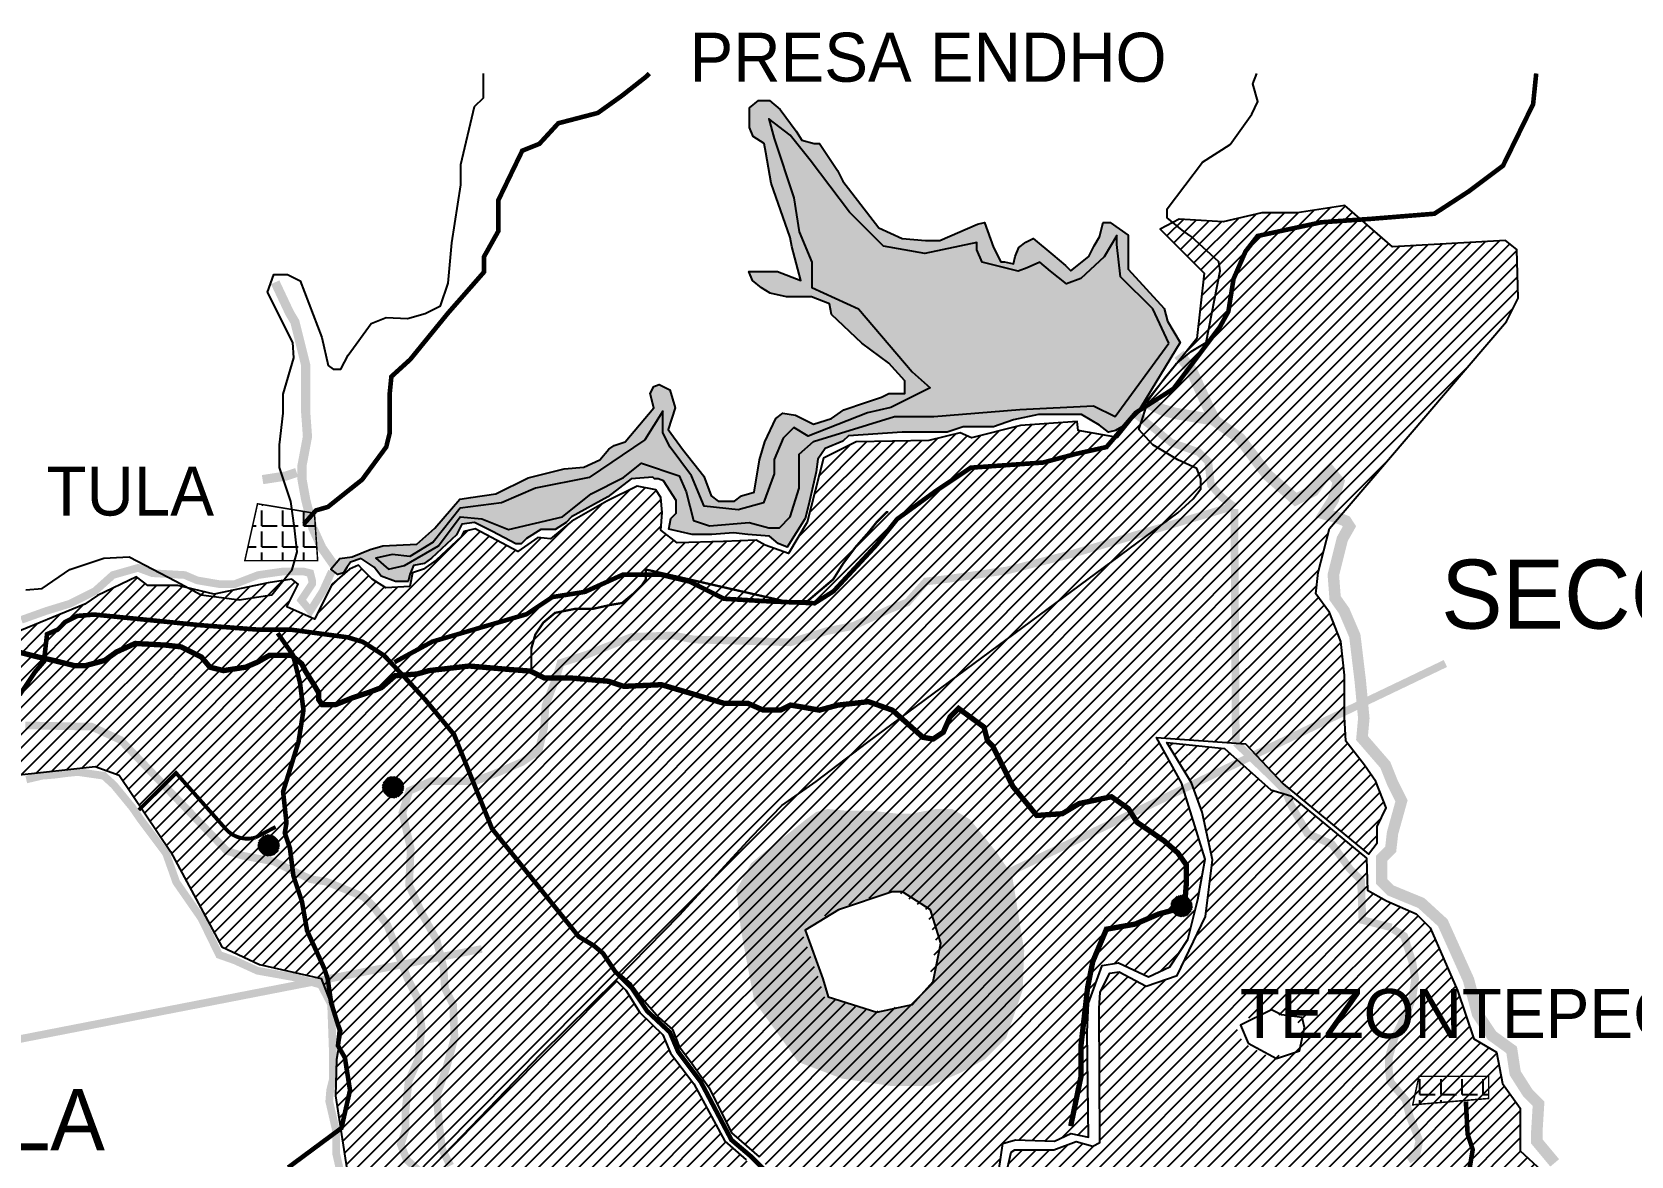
# Model space of a CAD drawing. Header units: millimetres. Extents: x 466933 to 471722, y 2222002 to 2227696.
# Drawn here: x 467105.6 to 467392.8, y 2222618.1 to 2222819.8 of the extents above; entities that cross this region are included whole.
import ezdxf

# ---------------------------------------------------------------- set-up
doc = ezdxf.new("R2010")
doc.units = ezdxf.units.MM
doc.header["$MEASUREMENT"] = 0
doc.linetypes.add('HIDDEN', pattern=[0.375, 0.25, -0.125])
doc.layers.add('CROQUIS', color=7, linetype='Continuous')
doc.linetypes.add('TRACKS', pattern='A,0.15,[130,ltypeshp.shx,S=0.25,R=0,X=0,Y=0],0.15', length=0.3)
pattern_1 = [(45, (467440.5273, 2222504.853), (-1.211453, 1.211453), [])]
pattern_2 = [(0, (467441.8328, 2222504.3395), (0, 3.78125), [2.75, -1.03125]), (90, (467441.8328, 2222504.3395), (-3.78125, 2e-16), [2.75, -1.03125])]

msp = doc.modelspace()

# ---------------------------------------------------------------- hatches: boundary and pattern name
at = {"layer": 'CROQUIS', "linetype": 'Continuous'}
h = msp.add_hatch(color=130, dxfattribs=at)
h.paths.add_polyline_path([(467309.77, 2222764.01), (467306.87, 2222770.13), (467301.08, 2222775.92), (467300.43, 2222781.71), (467300.43, 2222783.32), (467298.18, 2222779.46), (467293.99, 2222775.6), (467291.41, 2222774.63), (467288.51, 2222776.89), (467286.58, 2222778.5), (467284.32, 2222777.53), (467282.71, 2222776.89), (467276.27, 2222778.5), (467275.3, 2222780.75), (467275.3, 2222782.04), (467265.96, 2222780.1), (467258.55, 2222781.39), (467252.43, 2222787.51), (467245.34, 2222796.84), (467241.8, 2222801.35), (467237.93, 2222804.25), (467238.9, 2222800.71), (467242.44, 2222790.08), (467243.41, 2222783.97), (467245.66, 2222778.5), (467245.66, 2222773.99), (467254.04, 2222770.13), (467263.7, 2222758.86), (467266.93, 2222755.96), (467259.84, 2222752.42), (467255.65, 2222751.46), (467245.02, 2222747.27), (467242.44, 2222748.88), (467240.51, 2222746.95), (467238.9, 2222743.09), (467238.9, 2222740.51), (467236.96, 2222735.36), (467232.45, 2222734.08), (467226.33, 2222734.72), (467224.08, 2222740.19), (467220.21, 2222745.34), (467218.92, 2222747.92), (467218.92, 2222751.78), (467215.7, 2222746.63), (467205.71, 2222739.87), (467196.05, 2222737.94), (467189.93, 2222735.36), (467182.52, 2222734.4), (467177.69, 2222728.28), (467173.5, 2222725.71), (467170.28, 2222726.03), (467167.38, 2222725.39), (467169.63, 2222723.45), (467172.53, 2222724.1), (467178.65, 2222727.64), (467182.52, 2222732.79), (467186.39, 2222732.47), (467191.22, 2222730.54), (467200.88, 2222732.79), (467206.04, 2222736.97), (467211.84, 2222739.87), (467215.06, 2222742.44), (467221.82, 2222740.19), (467223.11, 2222737.29), (467224.4, 2222732.14), (467227.3, 2222731.18), (467234.39, 2222731.82), (467237.93, 2222730.86), (467239.86, 2222730.86), (467241.8, 2222732.79), (467243.41, 2222737.94), (467243.41, 2222744.05), (467245.99, 2222746.31), (467260.48, 2222750.81), (467267.57, 2222750.81), (467283.03, 2222752.1), (467296.24, 2222752.74), (467300.11, 2222750.81)], flags=16)
h.paths.add_polyline_path([(467164.76, 2222725.34), (467162.83, 2222724.69), (467162.18, 2222723.73), (467161.54, 2222722.76), (467160.57, 2222722.44), (467159.28, 2222723.4), (467160.9, 2222725.34), (467163.15, 2222725.66), (467166.37, 2222726.94), (467168.63, 2222727.59), (467174.75, 2222727.91), (467177.97, 2222730.81), (467182.48, 2222735.96), (467184.41, 2222736.28), (467188.92, 2222736.92), (467194.72, 2222739.82), (467201.17, 2222741.43), (467204.71, 2222741.75), (467207.61, 2222743.04), (467209.22, 2222744.97), (467210.19, 2222745.61), (467212.12, 2222746.26), (467217.27, 2222752.37), (467216.63, 2222754.95), (467217.27, 2222756.24), (467218.24, 2222756.56), (467220.17, 2222755.59), (467221.14, 2222752.37), (467219.85, 2222748.51), (467222.43, 2222744.97), (467226.29, 2222740.14), (467227.58, 2222736.6), (467228.87, 2222735.64), (467231.77, 2222735.64), (467233.06, 2222736.6), (467235.32, 2222737.24), (467236.28, 2222743.04), (467237.25, 2222746.26), (467239.18, 2222750.44), (467240.47, 2222751.41), (467242.72, 2222751.09), (467245.95, 2222749.48), (467249.17, 2222750.44), (467251.42, 2222752.05), (467255.29, 2222753.34), (467258.19, 2222754.3), (467259.48, 2222754.95), (467262.38, 2222754.95), (467262.38, 2222757.2), (467259.48, 2222760.42), (467254.64, 2222763.96), (467249.17, 2222769.11), (467248.85, 2222771.04), (467245.62, 2222772.33), (467241.11, 2222772.33), (467238.21, 2222772.97), (467236.6, 2222773.94), (467234.99, 2222775.23), (467234.35, 2222776.84), (467238.21, 2222776.84), (467239.5, 2222776.84), (467243.69, 2222775.23), (467242.08, 2222781.34), (467241.76, 2222782.95), (467238.36, 2222792.73), (467237.4, 2222798.2), (467237.08, 2222799.81), (467235.14, 2222801.1), (467234.5, 2222802.71), (467234.5, 2222804.64), (467234.5, 2222806.25), (467236.11, 2222807.54), (467236.75, 2222807.54), (467238.04, 2222807.54), (467239.97, 2222805.93), (467242.87, 2222802.06), (467243.84, 2222800.45), (467246.1, 2222799.81), (467247.06, 2222799.81), (467250.28, 2222794.98), (467251.25, 2222793.05), (467257.69, 2222784.68), (467261.88, 2222782.75), (467266.07, 2222782.43), (467268.65, 2222782.43), (467275.41, 2222785.33), (467276.7, 2222785.65), (467278.31, 2222781.14), (467279.6, 2222778.57), (467280.24, 2222778.57), (467281.86, 2222778.24), (467282.18, 2222779.53), (467282.82, 2222781.14), (467284.11, 2222782.11), (467285.4, 2222782.75), (467288.94, 2222779.85), (467291.2, 2222777.92), (467292.16, 2222776.96), (467295.39, 2222779.53), (467296.35, 2222781.46), (467297.32, 2222783.07), (467297.96, 2222785.65), (467299.25, 2222785.65), (467302.47, 2222783.39), (467302.47, 2222780.82), (467302.47, 2222777.28), (467308.92, 2222770.2), (467309.56, 2222767.94), (467311.82, 2222764.08), (467304.73, 2222752.49), (467303.44, 2222750.56), (467302.47, 2222749.6), (467300.22, 2222748.31), (467298.93, 2222747.99), (467297.32, 2222749.28), (467294.1, 2222751.21), (467292.16, 2222751.21), (467289.59, 2222751.21), (467286.37, 2222751.21), (467281.86, 2222750.24), (467278.31, 2222748.95), (467272.84, 2222748.95), (467269.94, 2222747.99), (467261.88, 2222747.99), (467252.22, 2222747.34), (467251.25, 2222746.38), (467248.03, 2222745.09), (467246.74, 2222743.16), (467246.42, 2222740.91), (467245.13, 2222735.11), (467244.48, 2222732.54), (467241.26, 2222727.39), (467239.65, 2222728.03), (467238.04, 2222729.32), (467234.18, 2222729.64), (467231.6, 2222729.96), (467227.73, 2222729.64), (467224.19, 2222729.64), (467220, 2222730.61), (467220.32, 2222732.54), (467221.29, 2222733.5), (467221.29, 2222735.76), (467219.03, 2222739.3), (467218.07, 2222739.62), (467217.42, 2222739.62), (467217.1, 2222739.94), (467213.24, 2222739.62), (467209.05, 2222736.4), (467202.49, 2222732.79), (467201.53, 2222731.82), (467199.59, 2222730.54), (467197.02, 2222730.54), (467194.44, 2222728.93), (467193.47, 2222727.96), (467192.51, 2222727.96), (467188.32, 2222730.21), (467185.1, 2222731.82), (467182.84, 2222731.5), (467181.87, 2222729.57), (467177.36, 2222725.39), (467176.08, 2222724.42), (467174.14, 2222724.1), (467173.5, 2222722.49), (467173.18, 2222721.2), (467170.92, 2222721.2), (467168.34, 2222722.17), (467167.06, 2222723.78)])
h = msp.add_hatch(color=130, dxfattribs=at)
h.paths.add_polyline_path([(467276.27, 2222778.5), (467275.3, 2222780.75), (467275.3, 2222782.04), (467265.96, 2222780.1), (467258.55, 2222781.39), (467252.43, 2222787.51), (467245.34, 2222796.84), (467241.8, 2222801.35), (467237.93, 2222804.25), (467238.9, 2222800.71), (467242.44, 2222790.08), (467243.41, 2222783.97), (467245.66, 2222778.5), (467245.66, 2222773.99), (467254.04, 2222770.13), (467263.7, 2222758.86), (467266.93, 2222755.96), (467259.84, 2222752.42), (467255.65, 2222751.46), (467245.02, 2222747.27), (467242.44, 2222748.88), (467240.51, 2222746.95), (467238.9, 2222743.09), (467238.9, 2222740.51), (467236.96, 2222735.36), (467232.45, 2222734.08), (467226.33, 2222734.72), (467224.08, 2222740.19), (467220.21, 2222745.34), (467218.92, 2222747.92), (467218.92, 2222751.78), (467215.7, 2222746.63), (467205.71, 2222739.87), (467196.05, 2222737.94), (467189.93, 2222735.36), (467182.52, 2222734.4), (467177.69, 2222728.28), (467173.5, 2222725.71), (467170.28, 2222726.03), (467167.38, 2222725.39), (467169.63, 2222723.45), (467172.53, 2222724.1), (467178.65, 2222727.64), (467182.52, 2222732.79), (467186.39, 2222732.47), (467191.22, 2222730.54), (467200.88, 2222732.79), (467206.04, 2222736.97), (467211.84, 2222739.87), (467215.06, 2222742.44), (467221.82, 2222740.19), (467223.11, 2222737.29), (467224.4, 2222732.14), (467227.3, 2222731.18), (467234.39, 2222731.82), (467237.93, 2222730.86), (467239.86, 2222730.86), (467241.8, 2222732.79), (467243.41, 2222737.94), (467243.41, 2222744.05), (467245.99, 2222746.31), (467260.48, 2222750.81), (467267.57, 2222750.81), (467283.03, 2222752.1), (467296.24, 2222752.74), (467300.11, 2222750.81), (467309.77, 2222764.01), (467306.87, 2222770.13), (467301.08, 2222775.92), (467300.43, 2222781.71), (467300.43, 2222783.32), (467298.18, 2222779.46), (467293.99, 2222775.6), (467291.41, 2222774.63), (467288.51, 2222776.89), (467286.58, 2222778.5), (467284.32, 2222777.53), (467282.71, 2222776.89)])
h.paths.add_polyline_path([(467269.87, 2222788.79), (467300.29, 2222789.88), (467300.1, 2222795.21), (467269.68, 2222794.12)], flags=25)
h = msp.add_hatch(dxfattribs=at)
h.set_pattern_fill('ANSI31', color=252, scale=13.706025, style=0)
h.set_pattern_definition(pattern_1)
h.paths.add_polyline_path([(467259.37, 2222665.49), (467249.73, 2222662.29), (467243.77, 2222658.62), (467246.98, 2222649.91), (467247.9, 2222646.71), (467256.61, 2222643.96), (467263.03, 2222645.33), (467266.7, 2222649.46), (467268.08, 2222656.33), (467266.24, 2222662.29), (467261.2, 2222665.49)], flags=16)
h.paths.add_polyline_path([(467256.05, 2222606.94), (467259.88, 2222609.87), (467263.26, 2222609.65), (467270.93, 2222607.85), (467278.14, 2222608.07), (467279.99, 2222620.33), (467282.25, 2222621), (467289.23, 2222620.78), (467292.16, 2222622.13), (467295.32, 2222621.45), (467295.09, 2222640.37), (467295.32, 2222645.54), (467297.8, 2222652.3), (467300.73, 2222652.75), (467306.14, 2222650.27), (467309.97, 2222652.07), (467313.16, 2222656.96), (467314.96, 2222664.16), (467316.31, 2222671.37), (467312.03, 2222685.1), (467307.53, 2222693.21), (467323.53, 2222692.08), (467330.29, 2222684.88), (467345.61, 2222672.27), (467347.19, 2222674.3), (467347.19, 2222677.22), (467348.77, 2222680.6), (467346.96, 2222685.33), (467344.93, 2222688.26), (467341.55, 2222692.53), (467341.33, 2222696.94), (467341.33, 2222704.37), (467340.66, 2222710.45), (467338.63, 2222715.63), (467336.15, 2222719.01), (467336.6, 2222722.84), (467338.63, 2222730.72), (467370.4, 2222767.87), (467372.47, 2222772.05), (467372.24, 2222780.83), (467370.21, 2222782.41), (467349.93, 2222781.28), (467341.37, 2222788.71), (467332.8, 2222787.36), (467326.49, 2222787.36), (467319.51, 2222785.79), (467311.62, 2222786.24), (467308.24, 2222784.43), (467316.13, 2222776.55), (467314.78, 2222764.85), (467300.58, 2222747.06), (467293.51, 2222748.32), (467293.28, 2222749.9), (467283.14, 2222749.22), (467274.35, 2222746.97), (467272.32, 2222747.87), (467266.69, 2222746.52), (467253.62, 2222746.29), (467247.76, 2222743.37), (467244.83, 2222731.88), (467241.45, 2222726.25), (467237.26, 2222727.73), (467235.68, 2222728.63), (467229.82, 2222728.4), (467221.49, 2222728.18), (467218.56, 2222730.43), (467218.78, 2222733.58), (467218.56, 2222736.29), (467217.66, 2222737.64), (467214.28, 2222738.31), (467208.87, 2222735.61), (467202.56, 2222732.01), (467198.73, 2222728.86), (467196.47, 2222729.08), (467192.87, 2222726.6), (467185.2, 2222730.66), (467183.18, 2222730.21), (467182.73, 2222729.31), (467178.22, 2222725.03), (467175.96, 2222723.45), (467173.94, 2222722.78), (467173.49, 2222720.3), (467169.2, 2222720.07), (467166.73, 2222721.65), (467164.92, 2222723.45), (467164.25, 2222724.13), (467162.67, 2222723.45), (467159.51, 2222720.75), (467156.36, 2222714.44), (467151.42, 2222716.67), (467153.45, 2222720.72), (467152.32, 2222721.62), (467148.04, 2222720.95), (467138.35, 2222718.92), (467131.82, 2222720.5), (467126.41, 2222720.5), (467124.38, 2222722.07), (467117.39, 2222718.7), (467115.14, 2222717.12), (467101.39, 2222711.49), (467099.14, 2222711.49), (467090.8, 2222702.49), (467084.04, 2222699.78), (467081.34, 2222700.68), (467068.27, 2222698.88), (467066.92, 2222699.78), (467062.18, 2222697.98), (467059.93, 2222699.11), (467056.1, 2222698.88), (467052.94, 2222695.06), (467053.62, 2222688.75), (467052.04, 2222685.15), (467046.18, 2222686.5), (467045.51, 2222688.08), (467043.93, 2222688.75), (467042.58, 2222687.63), (467038.97, 2222683.12), (467033.79, 2222679.29), (467025.99, 2222677.62), (467021.93, 2222677.85), (467020.36, 2222670.19), (467015.4, 2222667.49), (467023.96, 2222665.24), (467029.15, 2222665.01), (467034.1, 2222666.14), (467039.51, 2222666.36), (467042.22, 2222667.94), (467042.44, 2222670.19), (467047.85, 2222676.27), (467053.94, 2222677.17), (467059.79, 2222679.87), (467062.27, 2222685.95), (467068.58, 2222685.05), (467069.94, 2222684.15), (467090.38, 2222683.98), (467093.09, 2222685.78), (467097.15, 2222686.9), (467100.07, 2222686.45), (467102.78, 2222686.45), (467116.98, 2222688.03), (467121.26, 2222686.45), (467130.5, 2222672.72), (467139.74, 2222655.61), (467146.5, 2222652.45), (467157.54, 2222649.98), (467161.24, 2222640.58), (467160.34, 2222635.4), (467160.12, 2222628.87), (467163.27, 2222608.83), (467166.6, 2222606.75), (467210.65, 2222651.23), (467213.2, 2222648.99), (467214.78, 2222646.83), (467218.26, 2222642.92), (467220.66, 2222640.79), (467221.86, 2222637.73), (467224.08, 2222634.8), (467227.22, 2222630.32), (467231.26, 2222622.25), (467236.19, 2222617.92), (467242.47, 2222610.96), (467243.88, 2222609.45), (467248.68, 2222605.76), (467250.9, 2222603.29), (467252.62, 2222601.72)])
h = msp.add_hatch(dxfattribs=at)
h.set_pattern_fill('ANGLE', scale=13.75, style=0)
h.set_pattern_definition(pattern_2)
h.paths.add_polyline_path([(467146.13, 2222735.16), (467156.36, 2222733.46), (467156.93, 2222724.94), (467143.85, 2222724.94)])
h = msp.add_hatch(dxfattribs=at)
h.set_pattern_fill('ANSI31', color=91, scale=13.706025, style=0)
h.set_pattern_definition(pattern_1)
h.paths.add_polyline_path([(467208.32, 2222499.29), (467209.17, 2222500.35), (467210.02, 2222507.77), (467206.83, 2222510.74), (467206.2, 2222513.71), (467205.98, 2222521.97), (467203.23, 2222526.85), (467199.2, 2222528.54), (467193.89, 2222529.6), (467190.71, 2222527.48), (467182.86, 2222525.79), (467180.31, 2222525.58), (467177.77, 2222526.21), (467176.92, 2222529.18), (467173.31, 2222534.69), (467165.46, 2222540.41), (467163.13, 2222545.71), (467159.52, 2222549.53), (467155.07, 2222550.16), (467151.04, 2222552.92), (467148.7, 2222555.04), (467142.97, 2222556.31), (467138.73, 2222552.92), (467134.91, 2222552.28), (467130.46, 2222551.86), (467135.76, 2222554.19), (467141.28, 2222556.31), (467146.37, 2222556.31), (467156.98, 2222554.19), (467170.34, 2222554.19), (467176.49, 2222555.68), (467182.86, 2222555.25), (467190.5, 2222562.46), (467214.05, 2222566.27), (467222.74, 2222566.7), (467240.14, 2222572.85), (467248.38, 2222576.82), (467256.44, 2222581.91), (467261.95, 2222581.27), (467266.57, 2222580.4), (467268.66, 2222580.21), (467267.63, 2222583.07), (467267.35, 2222583.64), (467267.18, 2222584.24), (467262.94, 2222592.28), (467260.28, 2222594.15), (467256.04, 2222599.75), (467253.23, 2222601.33), (467256.68, 2222606.5), (467260.04, 2222609.04), (467262.38, 2222608.83), (467271.5, 2222606.71), (467278.71, 2222606.71), (467281.47, 2222618.79), (467282.11, 2222619.21), (467289.11, 2222619.21), (467293.14, 2222620.7), (467296.11, 2222619.85), (467297.38, 2222620.49), (467297.24, 2222644.57), (467297.45, 2222647.53), (467299.15, 2222650.93), (467300.84, 2222651.14), (467305.72, 2222648.59), (467311.24, 2222650.5), (467316.33, 2222661.1), (467317.61, 2222671.27), (467315.75, 2222679.79), (467313.85, 2222685.09), (467309.39, 2222692.3), (467319.79, 2222691.24), (467328.06, 2222683.82), (467331.67, 2222682.76), (467345.24, 2222671.53), (467345.46, 2222665.8), (467348.85, 2222663.9), (467354.16, 2222661.57), (467356.7, 2222659.02), (467361.58, 2222647.79), (467364.55, 2222639.1), (467368.58, 2222636.76), (467369.7, 2222631.12), (467372.88, 2222626.66), (467372.88, 2222619.03), (467382, 2222610.56), (467389.85, 2222602.92), (467379.24, 2222600.17), (467361.63, 2222597.41), (467361.85, 2222595.93), (467362.48, 2222594.45), (467357.18, 2222581.09), (467352.86, 2222580.32), (467352.43, 2222577.99), (467338.43, 2222575.02), (467335.25, 2222572.05), (467330.16, 2222572.26), (467324.64, 2222568.87), (467324.64, 2222567.6), (467323.37, 2222562.09), (467320.19, 2222558.7), (467317.43, 2222550.43), (467311.91, 2222530.72), (467307.22, 2222511.29), (467301.91, 2222511.72), (467300.22, 2222511.93), (467299.37, 2222501.97), (467299.79, 2222497.3), (467301.01, 2222480.92), (467299.32, 2222462.9), (467298.26, 2222444.25), (467291.73, 2222416.1), (467279.53, 2222412.54), (467261.23, 2222412.03), (467250.04, 2222416.6), (467239.37, 2222426.76), (467236.32, 2222440.98), (467236.32, 2222454.7), (467242.42, 2222452.67), (467246.56, 2222453.48), (467259.18, 2222459.78), (467267.01, 2222467.35), (467271.3, 2222474.66), (467281.15, 2222496.86), (467289.73, 2222502.92), (467292, 2222508.21), (467292.26, 2222511.49), (467294.78, 2222515.27), (467292, 2222519.31), (467294.02, 2222525.36), (467294.7, 2222528.46), (467292.93, 2222533.76), (467293.19, 2222536.03), (467289.65, 2222540.82), (467286.88, 2222540.82), (467263.9, 2222528.97), (467245.22, 2222526.19), (467242.19, 2222512.57), (467231.84, 2222502.48), (467226.03, 2222492.9), (467214.67, 2222487.85), (467211.39, 2222490.12), (467206.85, 2222496.68)])
h.paths.add_polyline_path([(467327.24, 2222644.42), (467321.74, 2222641.67), (467323.11, 2222638.46), (467328.16, 2222635.71), (467332.28, 2222637.09), (467333.2, 2222641.21), (467332.74, 2222643.04), (467329.07, 2222643.5)], flags=16)
h = msp.add_hatch(dxfattribs=at)
h.set_pattern_fill('ANSI31', scale=1.375, style=0)
h.set_pattern_definition([(45, (467598.1545, 2222521.90425), (-0.12153398, 0.12153398), [])])
edge = h.paths.add_edge_path()
edge.add_arc((467170.5, 2222684.32), 1.92, 0, 360)
at = {"layer": 'CROQUIS'}
h = msp.add_hatch(color=1, dxfattribs=at)
h.paths.add_polyline_path([(467232.11, 2222665.84), (467234.77, 2222670.63), (467238.01, 2222673.33), (467241.57, 2222676.06), (467244.3, 2222678.25), (467246.44, 2222679.85), (467248.52, 2222680.38), (467251.5, 2222680.1), (467256.15, 2222680.1), (467260.81, 2222679.56), (467263.59, 2222679.56), (467267.97, 2222680.38), (467270.87, 2222680.38), (467274.04, 2222678.53), (467278.66, 2222672.84), (467281.62, 2222668.53), (467283.8, 2222654.94), (467283.53, 2222647.9), (467280.55, 2222639.25), (467276.8, 2222635.5), (467272.47, 2222633.07), (467266.79, 2222630.64), (467260.03, 2222630.64), (467251.04, 2222632), (467243.22, 2222634.96), (467239.16, 2222640.64), (467235.36, 2222645.78), (467234.01, 2222652.83), (467232.92, 2222658.83)])
h.paths.add_polyline_path([(467260.09, 2222665.5), (467250.43, 2222662.28), (467244.45, 2222658.6), (467247.67, 2222649.87), (467248.59, 2222646.65), (467257.33, 2222643.89), (467263.77, 2222645.27), (467267.45, 2222649.41), (467268.83, 2222656.3), (467266.99, 2222662.28), (467261.93, 2222665.5)], flags=16)
at = {"layer": 'CROQUIS', "linetype": 'Continuous'}
h = msp.add_hatch(dxfattribs=at)
h.set_pattern_fill('ANSI31', scale=1.375, style=0)
h.set_pattern_definition([(45, (467575.81851, 2222511.46347), (-0.12153398, 0.12153398), [])])
edge = h.paths.add_edge_path()
edge.add_arc((467148.16, 2222673.88), 1.92, 0, 360)
h = msp.add_hatch(dxfattribs=at)
h.set_pattern_fill('ANSI31', scale=1.375, style=0)
h.set_pattern_definition([(45, (467739.7334, 2222500.58053), (-0.12153398, 0.12153398), [])])
edge = h.paths.add_edge_path()
edge.add_arc((467312.08, 2222663), 1.92, 0, 360)
h = msp.add_hatch(dxfattribs=at)
h.set_pattern_fill('ANSI31', color=91, scale=13.706025, style=0)
h.set_pattern_definition([(45, (465305.8902, 2222515.9227), (-1.2114529, 1.2114529), [])])
h.paths.add_polyline_path([(467167.55, 2222606.15), (467210.66, 2222649.47), (467212.26, 2222647.86), (467214.76, 2222643.86), (467218.93, 2222639.86), (467220.3, 2222636.53), (467224.49, 2222631.05), (467230.05, 2222620.77), (467233.88, 2222617.42), (467240.81, 2222610.32), (467243.67, 2222607.64), (467248.09, 2222604.17), (467251.38, 2222600.54), (467254.3, 2222598.9), (467257.34, 2222595.22), (467258.95, 2222593.02), (467261.25, 2222591.32), (467265.62, 2222583.58), (467265.67, 2222583.26), (467256.84, 2222585.09), (467255.58, 2222584.78), (467252.55, 2222583.32), (467247.76, 2222580.12), (467238.62, 2222576.32), (467222.02, 2222570.28), (467214.26, 2222570.51), (467203.73, 2222569.29), (467188.53, 2222566.39), (467186.79, 2222564.96), (467181.55, 2222559.33), (467172.61, 2222558.55), (467162.73, 2222557.64), (467158.5, 2222557.34), (467150.43, 2222557.79), (467144.09, 2222559.27), (467153.02, 2222563.39), (467159.35, 2222568.9), (467166.88, 2222576.59), (467168.79, 2222579.78), (467169.65, 2222581.93), (467171.37, 2222583.96), (467177.09, 2222586.5), (467184.27, 2222594.06), (467182.94, 2222598.78), (467178.58, 2222603.08), (467170.57, 2222605.03), (467168.89, 2222605.99)])
h = msp.add_hatch(dxfattribs=at)
h.set_pattern_fill('ANGLE', scale=13.75, style=0)
h.set_pattern_definition(pattern_2)
h.paths.add_polyline_path([(467354.69, 2222632.39), (467367.19, 2222632.39), (467367.19, 2222628.42), (467353.56, 2222627.28)])

# ---------------------------------------------------------------- linework, layer by layer
at = {"layer": 'CROQUIS', "linetype": 'TRACKS'}
msp.add_lwpolyline([(467104.5, 2222719.72), (467107.45, 2222719.94), (467112.43, 2222723.34), (467118.56, 2222725.38), (467123.09, 2222725.61), (467131.48, 2222721.3), (467136.02, 2222718.81), (467142.82, 2222717.9), (467148.72, 2222718.81), (467152.35, 2222723.34), (467153.26, 2222726.51), (467152.8, 2222730.82), (467152.12, 2222735.58), (467150.08, 2222741.69), (467150.08, 2222745.77), (467150.76, 2222751.44), (467150.76, 2222754.84), (467152.68, 2222761.37), (467152.45, 2222764.09), (467147.92, 2222773.15), (467149.05, 2222776.32), (467151.54, 2222776.32), (467153.81, 2222775.19), (467157.67, 2222764.99), (467158.8, 2222760.01), (467159.71, 2222759.33), (467161.07, 2222759.33), (467162.43, 2222761.82), (467166.51, 2222767.49), (467169.23, 2222768.62), (467173.09, 2222768.39), (467176.26, 2222769.3), (467178.99, 2222770.66), (467180.35, 2222774.74), (467181.03, 2222781.99), (467182.62, 2222792.41), (467182.62, 2222796.04), (467185.11, 2222806.46), (467186.7, 2222808.05), (467186.7, 2222811.67), (467186.73, 2222812.4)], dxfattribs=at)
at = {"layer": 'CROQUIS', "linetype": 'Continuous', "const_width": 0.825}
for points in [[(467216.49, 2222812.4), (467215.86, 2222811.78), (467211.55, 2222808.39), (467207.23, 2222805.31), (467200.14, 2222803.46), (467196.75, 2222799.77), (467193.67, 2222798.53), (467189.35, 2222789.6), (467189.35, 2222784.06), (467186.82, 2222779.55), (467186.82, 2222776.78), (467180.34, 2222769.39), (467173.56, 2222761.07), (467170.17, 2222757.99), (467169.86, 2222754.91), (467169.86, 2222747.83), (467169.25, 2222745.37), (467164.93, 2222739.51), (467158.76, 2222734.59), (467156.61, 2222733.97), (467154.45, 2222731.51)], [(467170.71, 2222706.72), (467177.5, 2222710.41), (467194.45, 2222715.34), (467199.07, 2222718.42), (467204.93, 2222719.35), (467211.71, 2222722.43), (467218.5, 2222722.43), (467223.74, 2222721.19), (467229.9, 2222718.11), (467238.46, 2222717.62), (467246.17, 2222717.31), (467249.56, 2222719.46), (467257.27, 2222727.78), (467260.97, 2222732.4), (467267.75, 2222737.33), (467274.22, 2222741.64), (467287.17, 2222742.56), (467293.03, 2222744.1), (467298.57, 2222745.34), (467303.82, 2222751.49), (467310.6, 2222755.81), (467318.92, 2222766.89), (467320.46, 2222769.67), (467321.39, 2222775.52), (467323.54, 2222780.45), (467325.7, 2222783.22), (467337.11, 2222785.68), (467346.05, 2222786.3), (467357.45, 2222787.22), (467363.62, 2222791.23), (467369.78, 2222795.85), (467375.18, 2222806.88), (467375.74, 2222812.4)], [(467103.42, 2222700.85), (467106.15, 2222704.94), (467107.78, 2222706.85), (467108.33, 2222711.75), (467110.24, 2222712.57), (467111.6, 2222713.94), (467113.79, 2222715.03), (467116.76, 2222715.28), (467135.86, 2222713.37), (467146.5, 2222712.55), (467152.23, 2222712.55), (467162.32, 2222711.19), (467165.05, 2222710.37), (467168.87, 2222707.92), (467173.24, 2222703.28), (467176.24, 2222700.01), (467181.42, 2222693.74), (467188.24, 2222676.84), (467203.8, 2222657.48), (467206.53, 2222655.85), (467208.16, 2222654.48), (467210.35, 2222651.21), (467213.35, 2222648.21), (467216.08, 2222644.12), (467220.17, 2222640.31), (467221.67, 2222636.8), (467225.76, 2222631.35), (467231.22, 2222620.99), (467234.77, 2222617.99), (467243.77, 2222608.99)], [(467151.64, 2222616.03), (467161.2, 2222623.11), (467162.74, 2222629.89), (467161.82, 2222635.74), (467160.58, 2222637.89), (467160.89, 2222640.67), (467159.35, 2222645.59), (467158.73, 2222649.9), (467158.12, 2222651.75), (467155.03, 2222658.53), (467154.11, 2222663.76), (467152.57, 2222668.38), (467151.95, 2222673.31), (467151.03, 2222676.08), (467151.33, 2222677.93), (467150.72, 2222683.48), (467153.49, 2222692.41), (467154.38, 2222698.09), (467153.76, 2222703.02), (467152.53, 2222707.95), (467149.75, 2222711.95)], [(467352.94, 2222561.96), (467355.4, 2222572.13), (467358.79, 2222580.44), (467361.57, 2222587.22), (467364.03, 2222593.99), (467363.73, 2222598), (467361.57, 2222601.08), (467361.26, 2222603.54), (467363.11, 2222611.86), (467364.34, 2222619.25), (467363.42, 2222622.02), (467363.11, 2222627.87)]]:
    msp.add_lwpolyline(points, dxfattribs=at)
at = {"layer": 'CROQUIS', "linetype": 'TRACKS', "ltscale": 5}
msp.add_lwpolyline([(467171.93, 2222610.37), (467196.98, 2222636.39), (467210.58, 2222649.76), (467221.92, 2222661.32), (467234.85, 2222675.37), (467240.29, 2222681.03), (467246.42, 2222685.34), (467255.72, 2222692.36), (467311.41, 2222733.54), (467314.13, 2222736.03), (467315.49, 2222737.84), (467315.49, 2222739.66), (467314.81, 2222741.47), (467311.41, 2222743.05), (467306.87, 2222745.77), (467304.38, 2222748.49), (467306.19, 2222753.93), (467309, 2222757.73), (467311.04, 2222760.23), (467313.76, 2222762.49), (467316.48, 2222764.08), (467318.98, 2222776.99), (467318.75, 2222778.58), (467313.76, 2222783.11), (467312.17, 2222784.25), (467309.45, 2222786.51), (467309.45, 2222788.1), (467315.8, 2222796.48), (467320.79, 2222799.65), (467324.65, 2222805.09), (467325.78, 2222807.36), (467324.87, 2222810.53), (467325.55, 2222812.4)], dxfattribs=at)
at = {"layer": 'CROQUIS', "color": 4, "linetype": 'Continuous'}
for points in [[(467164.76, 2222725.34), (467162.83, 2222724.69), (467162.18, 2222723.73), (467161.54, 2222722.76), (467160.57, 2222722.44), (467159.28, 2222723.4), (467160.9, 2222725.34), (467163.15, 2222725.66), (467166.37, 2222726.94), (467168.63, 2222727.59), (467174.75, 2222727.91), (467177.97, 2222730.81), (467182.48, 2222735.96), (467184.41, 2222736.28), (467188.92, 2222736.92), (467194.72, 2222739.82), (467201.17, 2222741.43), (467204.71, 2222741.75), (467207.61, 2222743.04), (467209.22, 2222744.97), (467210.19, 2222745.61), (467212.12, 2222746.26), (467217.27, 2222752.37), (467216.63, 2222754.95), (467217.27, 2222756.24), (467218.24, 2222756.56), (467220.17, 2222755.59), (467221.14, 2222752.37), (467219.85, 2222748.51), (467222.43, 2222744.97), (467226.29, 2222740.14), (467227.58, 2222736.6), (467228.87, 2222735.64), (467231.77, 2222735.64), (467233.06, 2222736.6), (467235.32, 2222737.24), (467236.28, 2222743.04), (467237.25, 2222746.26), (467239.18, 2222750.44), (467240.47, 2222751.41), (467242.72, 2222751.09), (467245.95, 2222749.48), (467249.17, 2222750.44), (467251.42, 2222752.05), (467255.29, 2222753.34), (467258.19, 2222754.3), (467259.48, 2222754.95), (467262.38, 2222754.95), (467262.38, 2222757.2), (467259.48, 2222760.42), (467254.64, 2222763.96), (467249.17, 2222769.11), (467248.85, 2222771.04), (467245.62, 2222772.33), (467241.11, 2222772.33), (467238.21, 2222772.97), (467236.6, 2222773.94), (467234.99, 2222775.23), (467234.35, 2222776.84), (467238.21, 2222776.84), (467239.5, 2222776.84), (467243.69, 2222775.23), (467242.08, 2222781.34), (467241.76, 2222782.95), (467238.36, 2222792.73), (467237.4, 2222798.2), (467237.08, 2222799.81), (467235.14, 2222801.1), (467234.5, 2222802.71), (467234.5, 2222804.64), (467234.5, 2222806.25), (467236.11, 2222807.54), (467236.75, 2222807.54), (467238.04, 2222807.54), (467239.97, 2222805.93), (467242.87, 2222802.06), (467243.84, 2222800.45), (467246.1, 2222799.81), (467247.06, 2222799.81), (467250.28, 2222794.98), (467251.25, 2222793.05), (467257.69, 2222784.68), (467261.88, 2222782.75), (467266.07, 2222782.43), (467268.65, 2222782.43), (467275.41, 2222785.33), (467276.7, 2222785.65), (467278.31, 2222781.14), (467279.6, 2222778.57), (467280.24, 2222778.57), (467281.86, 2222778.24), (467282.18, 2222779.53), (467282.82, 2222781.14), (467284.11, 2222782.11), (467285.4, 2222782.75), (467288.94, 2222779.85), (467291.2, 2222777.92), (467292.16, 2222776.96), (467295.39, 2222779.53), (467296.35, 2222781.46), (467297.32, 2222783.07), (467297.96, 2222785.65), (467299.25, 2222785.65), (467302.47, 2222783.39), (467302.47, 2222780.82), (467302.47, 2222777.28), (467308.92, 2222770.2), (467309.56, 2222767.94), (467311.82, 2222764.08), (467304.73, 2222752.49), (467303.44, 2222750.56), (467302.47, 2222749.6), (467300.22, 2222748.31), (467298.93, 2222747.99), (467297.32, 2222749.28), (467294.1, 2222751.21), (467292.16, 2222751.21), (467289.59, 2222751.21), (467286.37, 2222751.21), (467281.86, 2222750.24), (467278.31, 2222748.95), (467272.84, 2222748.95), (467269.94, 2222747.99), (467261.88, 2222747.99), (467252.22, 2222747.34), (467251.25, 2222746.38), (467248.03, 2222745.09), (467246.74, 2222743.16), (467246.42, 2222740.91), (467245.13, 2222735.11), (467244.48, 2222732.54), (467241.26, 2222727.39), (467239.65, 2222728.03), (467238.04, 2222729.32), (467234.18, 2222729.64), (467231.6, 2222729.96), (467227.73, 2222729.64), (467224.19, 2222729.64), (467220, 2222730.61), (467220.32, 2222732.54), (467221.29, 2222733.5), (467221.29, 2222735.76), (467219.03, 2222739.3), (467218.07, 2222739.62), (467217.42, 2222739.62), (467217.1, 2222739.94), (467213.24, 2222739.62), (467209.05, 2222736.4), (467202.49, 2222732.79), (467201.53, 2222731.82), (467199.59, 2222730.54), (467197.02, 2222730.54), (467194.44, 2222728.93), (467193.47, 2222727.96), (467192.51, 2222727.96), (467188.32, 2222730.21), (467185.1, 2222731.82), (467182.84, 2222731.5), (467181.87, 2222729.57), (467177.36, 2222725.39), (467176.08, 2222724.42), (467174.14, 2222724.1), (467173.5, 2222722.49), (467173.18, 2222721.2), (467170.92, 2222721.2), (467168.34, 2222722.17), (467167.06, 2222723.78)], [(467309.77, 2222764.01), (467306.87, 2222770.13), (467301.08, 2222775.92), (467300.43, 2222781.71), (467300.43, 2222783.32), (467298.18, 2222779.46), (467293.99, 2222775.6), (467291.41, 2222774.63), (467288.51, 2222776.89), (467286.58, 2222778.5), (467284.32, 2222777.53), (467282.71, 2222776.89), (467276.27, 2222778.5), (467275.3, 2222780.75), (467275.3, 2222782.04), (467265.96, 2222780.1), (467258.55, 2222781.39), (467252.43, 2222787.51), (467245.34, 2222796.84), (467241.8, 2222801.35), (467237.93, 2222804.25), (467238.9, 2222800.71), (467242.44, 2222790.08), (467243.41, 2222783.97), (467245.66, 2222778.5), (467245.66, 2222773.99), (467254.04, 2222770.13), (467263.7, 2222758.86), (467266.93, 2222755.96), (467259.84, 2222752.42), (467255.65, 2222751.46), (467245.02, 2222747.27), (467242.44, 2222748.88), (467240.51, 2222746.95), (467238.9, 2222743.09), (467238.9, 2222740.51), (467236.96, 2222735.36), (467232.45, 2222734.08), (467226.33, 2222734.72), (467224.08, 2222740.19), (467220.21, 2222745.34), (467218.92, 2222747.92), (467218.92, 2222751.78), (467215.7, 2222746.63), (467205.71, 2222739.87), (467196.05, 2222737.94), (467189.93, 2222735.36), (467182.52, 2222734.4), (467177.69, 2222728.28), (467173.5, 2222725.71), (467170.28, 2222726.03), (467167.38, 2222725.39), (467169.63, 2222723.45), (467172.53, 2222724.1), (467178.65, 2222727.64), (467182.52, 2222732.79), (467186.39, 2222732.47), (467191.22, 2222730.54), (467200.88, 2222732.79), (467206.04, 2222736.97), (467211.84, 2222739.87), (467215.06, 2222742.44), (467221.82, 2222740.19), (467223.11, 2222737.29), (467224.4, 2222732.14), (467227.3, 2222731.18), (467234.39, 2222731.82), (467237.93, 2222730.86), (467239.86, 2222730.86), (467241.8, 2222732.79), (467243.41, 2222737.94), (467243.41, 2222744.05), (467245.99, 2222746.31), (467260.48, 2222750.81), (467267.57, 2222750.81), (467283.03, 2222752.1), (467296.24, 2222752.74), (467300.11, 2222750.81)]]:
    msp.add_lwpolyline(points, close=True, dxfattribs=at)
at = {"layer": 'CROQUIS', "color": 252, "linetype": 'Continuous'}
for points in [[(467278.14, 2222608.07), (467279.99, 2222620.33), (467282.25, 2222621), (467289.23, 2222620.78), (467292.16, 2222622.13), (467295.32, 2222621.45), (467295.09, 2222640.37), (467295.32, 2222645.54), (467297.8, 2222652.3), (467300.73, 2222652.75), (467306.14, 2222650.27), (467309.97, 2222652.07), (467313.16, 2222656.96), (467314.96, 2222664.16), (467316.31, 2222671.37), (467312.03, 2222685.1), (467307.53, 2222693.21), (467323.53, 2222692.08), (467330.29, 2222684.88), (467345.61, 2222672.27), (467347.19, 2222674.3), (467347.19, 2222677.22), (467348.77, 2222680.6), (467346.96, 2222685.33), (467344.93, 2222688.26), (467341.55, 2222692.53), (467341.33, 2222696.94), (467341.33, 2222704.37), (467340.66, 2222710.45), (467338.63, 2222715.63), (467336.15, 2222719.01), (467336.6, 2222722.84), (467338.63, 2222730.72), (467370.4, 2222767.87), (467372.47, 2222772.05), (467372.24, 2222780.83), (467370.21, 2222782.41), (467349.93, 2222781.28), (467341.37, 2222788.71), (467332.8, 2222787.36), (467326.49, 2222787.36), (467319.51, 2222785.79), (467311.62, 2222786.24), (467308.24, 2222784.43), (467316.13, 2222776.55), (467314.78, 2222764.85), (467300.58, 2222747.06), (467293.51, 2222748.32), (467293.28, 2222749.9), (467283.14, 2222749.22), (467274.35, 2222746.97), (467272.32, 2222747.87), (467266.69, 2222746.52), (467253.62, 2222746.29), (467247.76, 2222743.37), (467244.83, 2222731.88), (467241.45, 2222726.25), (467237.26, 2222727.73), (467235.68, 2222728.63), (467229.82, 2222728.4), (467221.49, 2222728.18), (467218.56, 2222730.43), (467218.78, 2222733.58), (467218.56, 2222736.29), (467217.66, 2222737.64), (467214.28, 2222738.31), (467208.87, 2222735.61), (467202.56, 2222732.01), (467198.73, 2222728.86), (467196.47, 2222729.08), (467192.87, 2222726.6), (467185.2, 2222730.66), (467183.18, 2222730.21), (467182.73, 2222729.31), (467178.22, 2222725.03), (467175.96, 2222723.45), (467173.94, 2222722.78), (467173.49, 2222720.3), (467169.2, 2222720.07), (467166.73, 2222721.65), (467164.92, 2222723.45), (467164.25, 2222724.13), (467162.67, 2222723.45), (467159.51, 2222720.75), (467156.36, 2222714.44), (467151.42, 2222716.67), (467153.45, 2222720.72), (467152.32, 2222721.62), (467148.04, 2222720.95), (467138.35, 2222718.92), (467131.82, 2222720.5), (467126.41, 2222720.5), (467124.38, 2222722.07), (467117.39, 2222718.7), (467115.14, 2222717.12), (467101.39, 2222711.49)], [(467102.78, 2222686.45), (467116.98, 2222688.03), (467121.26, 2222686.45), (467130.5, 2222672.72), (467139.74, 2222655.61), (467146.5, 2222652.45), (467157.54, 2222649.98), (467161.24, 2222640.58), (467160.34, 2222635.4), (467160.12, 2222628.87), (467163.27, 2222608.83)], [(467166.6, 2222606.75), (467210.65, 2222651.23), (467213.2, 2222648.99), (467214.78, 2222646.83), (467218.26, 2222642.92), (467220.66, 2222640.79), (467221.86, 2222637.73), (467224.08, 2222634.8), (467227.22, 2222630.32), (467231.26, 2222622.25), (467236.19, 2222617.92)]]:
    msp.add_lwpolyline(points, dxfattribs=at)
at = {"layer": 'CROQUIS', "color": 4, "linetype": 'Continuous'}
for points, const_width in [([(467149.3, 2222774.91), (467151.88, 2222769.43), (467152.84, 2222767.82), (467154.77, 2222760.1), (467154.77, 2222755.59), (467154.77, 2222751.73), (467155.1, 2222747.22), (467154.13, 2222742.07), (467154.13, 2222739.5), (467154.77, 2222735.96), (467156.06, 2222730.81), (467157.67, 2222727.27), (467159.93, 2222724.05)], 1.65), ([(467311.6, 2222761.99), (467313.85, 2222759.1), (467316.75, 2222752.66), (467318.04, 2222750.08), (467322.55, 2222746.86), (467327.39, 2222740.43), (467332.54, 2222735.92), (467335.76, 2222737.53), (467337.37, 2222739.78), (467338.66, 2222741.07), (467340.27, 2222739.14), (467339.31, 2222735.92), (467337.69, 2222733.35), (467339.95, 2222732.7), (467341.56, 2222732.06), (467342.2, 2222731.09), (467340.92, 2222728.84), (467339.31, 2222722.4), (467339.63, 2222718.22), (467341.24, 2222715.96), (467343.17, 2222711.46), (467344.14, 2222703.41), (467344.78, 2222696.65), (467344.46, 2222693.11), (467348.65, 2222688.28), (467349.94, 2222685.06), (467351.55, 2222681.84), (467349.94, 2222676.05), (467349.61, 2222673.15), (467348, 2222671.54), (467348, 2222669.93), (467348, 2222667.36), (467349.61, 2222665.75), (467355.09, 2222663.5), (467358.96, 2222659.96), (467361.86, 2222653.52), (467363.59, 2222649.69), (467365.21, 2222643.58), (467367.78, 2222639.71), (467371.33, 2222637.14), (467371.97, 2222632.95), (467374.23, 2222629.41), (467376.16, 2222627.48), (467375.84, 2222622.33), (467375.84, 2222620.72), (467379.06, 2222616.86)], 2.06), ([(467305.98, 2222753.33), (467308.56, 2222752.04), (467310.81, 2222751.4), (467316.61, 2222750.43), (467318.55, 2222750.43)], 2.06), ([(467147.04, 2222739.5), (467151.23, 2222740.14), (467153.16, 2222740.79)], 1.65), ([(467103.73, 2222714.33), (467108.24, 2222715.94), (467112.43, 2222717.22), (467116.94, 2222719.48), (467120.16, 2222722.37), (467124.67, 2222723.66), (467127.25, 2222722.7), (467133.05, 2222722.37), (467135.31, 2222721.41), (467139.17, 2222720.76), (467142.07, 2222720.76), (467146.26, 2222722.37), (467150.77, 2222723.02), (467154.31, 2222723.02), (467155.6, 2222722.7), (467155.92, 2222721.41), (467155.92, 2222720.76), (467153.99, 2222717.87), (467155.6, 2222715.94), (467157.86, 2222719.48), (467159.47, 2222723.02)], 1.38)]:
    msp.add_lwpolyline(points, dxfattribs=dict(at, const_width=const_width))
at = {"layer": 'CROQUIS', "color": 5, "linetype": 'Continuous'}
for points, const_width in [([(467304.01, 2222751.08), (467307.23, 2222748.61), (467310.19, 2222746.15), (467315.13, 2222744.42), (467316.85, 2222742.72), (467317.34, 2222738.52), (467319.32, 2222736.3), (467321.54, 2222734.57)], 1.38), ([(467180.76, 2222616.35), (467179.28, 2222619.32), (467178.79, 2222623.26), (467178.29, 2222628.94), (467180.02, 2222633.88), (467181.5, 2222639.3), (467181.26, 2222645.23), (467179.78, 2222648.19), (467179.53, 2222651.89), (467178.29, 2222656.83), (467175.58, 2222661.76), (467173.35, 2222666.7), (467173.64, 2222673.28), (467172.15, 2222679.69), (467173.39, 2222683.64), (467177.34, 2222685.37), (467185.24, 2222685.37), (467189.69, 2222687.1), (467193.64, 2222688.82), (467196.61, 2222690.8), (467197.59, 2222694.99), (467197.84, 2222698.94), (467199.82, 2222704.12), (467200.56, 2222706.59), (467205.25, 2222708.07), (467208.96, 2222709.55), (467213.4, 2222711.28), (467220.81, 2222711.53), (467224.52, 2222710.79), (467233.9, 2222710.54), (467241.81, 2222710.29), (467248.23, 2222712.27), (467253.17, 2222713.25), (467259.59, 2222716.22), (467262.8, 2222717.45), (467266.16, 2222721.22), (467270.36, 2222721.71), (467280.73, 2222723.19), (467292.34, 2222726.15), (467320.75, 2222734.54)], 1.38), ([(467195.3, 2222705.31), (467195.3, 2222709.21), (467196.01, 2222711.69), (467197.43, 2222713.81), (467199.55, 2222715.58), (467203.1, 2222716.29), (467206.29, 2222716.29), (467209.47, 2222717), (467211.6, 2222717.35), (467213.73, 2222719.12), (467215.14, 2222720.54), (467215.85, 2222721.6), (467215.85, 2222723.37), (467240.66, 2222717.7), (467244.91, 2222717.7), (467249.51, 2222721.6), (467251.29, 2222724.43), (467253.41, 2222727.26), (467255.89, 2222730.09), (467257.31, 2222731.86), (467259.08, 2222733.63), (467259.43, 2222733.63)], 0.412), ([(467103.12, 2222708.57), (467106.78, 2222707.65), (467109.52, 2222707.04), (467113.19, 2222706.13), (467115.32, 2222706.13), (467118.68, 2222707.04), (467120.81, 2222708.57), (467124.17, 2222710.09), (467129.66, 2222709.79), (467132.4, 2222709.48), (467136.06, 2222707.65), (467137.59, 2222705.83), (467140.03, 2222705.22), (467143.99, 2222705.83), (467146.13, 2222706.74), (467148.27, 2222707.96), (467152.23, 2222707.96), (467154.06, 2222706.44), (467154.67, 2222705.22), (467156.2, 2222702.78), (467157.11, 2222701.25), (467157.11, 2222700.03), (467157.72, 2222699.12), (467158.64, 2222699.12), (467160.16, 2222699.12), (467163.21, 2222700.34), (467165.96, 2222701.25), (467168.4, 2222702.17), (467170.84, 2222704.3), (467174.8, 2222704.61), (467176.94, 2222705.22), (467184.16, 2222706.04), (467191.18, 2222705.43), (467195.15, 2222705.13), (467197.59, 2222703.91), (467202.16, 2222703.91), (467209.18, 2222703.3), (467211.92, 2222702.39), (467218.64, 2222702.69), (467223.82, 2222701.17), (467226.87, 2222700.25), (467229.92, 2222699.34), (467234.19, 2222699.34), (467236.94, 2222698.12), (467239.99, 2222698.12), (467241.82, 2222699.03), (467243.65, 2222698.73), (467247, 2222698.12), (467250.36, 2222699.03), (467255.85, 2222699.64), (467260.12, 2222698.12), (467262.87, 2222695.68), (467265.61, 2222693.24), (467267.44, 2222692.94), (467269.27, 2222694.16), (467270.49, 2222696.9), (467272.02, 2222698.42), (467276.59, 2222695.07), (467277.2, 2222692.63), (467278.12, 2222691.72), (467281.78, 2222684.4), (467286.05, 2222679.22), (467290.63, 2222679.53), (467293.68, 2222681.36), (467299.47, 2222682.58), (467302.52, 2222680.44), (467304.05, 2222678), (467308.93, 2222674.65), (467311.37, 2222672.52), (467312.89, 2222670.38), (467312.89, 2222666.73), (467312.59, 2222662.76), (467308.01, 2222661.55), (467303.74, 2222659.72), (467298.56, 2222658.8), (467296.12, 2222653.01), (467295.2, 2222648.44), (467293.98, 2222637.77), (467293.98, 2222632.29), (467292.15, 2222623.45)], 0.963), ([(467104.45, 2222695.38), (467116.32, 2222695.16), (467121.55, 2222692.76), (467140.63, 2222672.86), (467143.39, 2222672.01), (467149.11, 2222670.95), (467151.65, 2222669.68), (467155.68, 2222667.77), (467158.44, 2222667.35), (467165.22, 2222664.6), (467166.92, 2222662.9), (467169.46, 2222659.51), (467173.06, 2222649.98), (467174.76, 2222646.59), (467175.61, 2222641.09), (467174.97, 2222635.37), (467173.27, 2222631.56), (467172.69, 2222626.12), (467172.69, 2222622.73), (467171.85, 2222620.19), (467172.91, 2222617.43), (467176.93, 2222613.83)], 1.38), ([(467321.8, 2222692.28), (467327.98, 2222686.36), (467330.7, 2222683.64), (467331.68, 2222681.17), (467334.65, 2222675.99), (467339.09, 2222674.02), (467342.3, 2222669.58), (467344.28, 2222667.6), (467344.53, 2222660.44), (467349.76, 2222659.12)], 1.38), ([(467104.6, 2222685.68), (467107.45, 2222686.35), (467109.46, 2222686.51), (467112.14, 2222686.85), (467113.82, 2222687.02), (467118.51, 2222686.35), (467120.35, 2222684.67), (467123.66, 2222680.65), (467125.16, 2222678.47), (467129.69, 2222672.45), (467131.53, 2222667.26), (467136.06, 2222660.73), (467139.24, 2222654.2), (467142.09, 2222653.19), (467146.11, 2222651.35), (467152.65, 2222650.18), (467157.51, 2222648.84), (467159.35, 2222645.32), (467159.68, 2222636.12), (467159.68, 2222633.94), (467159.68, 2222631.93), (467159.18, 2222629.92), (467159.01, 2222627.91), (467160.24, 2222622.59), (467160.24, 2222620.07), (467160.24, 2222618.57), (467161.58, 2222612.71)], 1.38)]:
    msp.add_lwpolyline(points, dxfattribs=dict(at, const_width=const_width))
at = {"layer": 'CROQUIS', "color": 7, "linetype": 'Continuous', "const_width": 0.275}
for points in [[(467146.13, 2222735.16), (467156.36, 2222733.46), (467156.93, 2222724.94), (467143.85, 2222724.94)], [(467354.69, 2222632.39), (467367.19, 2222632.39), (467367.19, 2222628.42), (467353.56, 2222627.28)]]:
    msp.add_lwpolyline(points, close=True, dxfattribs=at)
at = {"layer": 'CROQUIS', "color": 5, "linetype": 'HIDDEN', "const_width": 1.38}
for points in [[(467321.54, 2222734.23), (467321.79, 2222692.04)], [(467350.05, 2222658.8), (467352.02, 2222657.57), (467353.5, 2222652.88), (467354, 2222649.92), (467353.5, 2222646.46), (467352.76, 2222644.49), (467350.29, 2222639.31), (467349.3, 2222635.85), (467349.3, 2222633.38), (467349.55, 2222631.41), (467352.27, 2222628.2), (467353.01, 2222625.24), (467354, 2222622.77), (467354.74, 2222620.8), (467354.24, 2222618.33), (467352.76, 2222617.34)]]:
    msp.add_lwpolyline(points, dxfattribs=at)
at = {"layer": 'CROQUIS', "color": 1, "linetype": 'Continuous', "const_width": 1.38}
msp.add_lwpolyline([(467359.43, 2222706.49), (467272.08, 2222664.71)], dxfattribs=at)
at = {"layer": 'CROQUIS', "color": 91, "linetype": 'Continuous'}
for points in [[(467278.71, 2222606.71), (467281.47, 2222618.79), (467282.11, 2222619.21), (467289.11, 2222619.21), (467293.14, 2222620.7), (467296.11, 2222619.85), (467297.38, 2222620.49), (467297.24, 2222644.57), (467297.45, 2222647.53), (467299.15, 2222650.93), (467300.84, 2222651.14), (467305.72, 2222648.59), (467311.24, 2222650.5), (467316.33, 2222661.1), (467317.61, 2222671.27), (467315.75, 2222679.79), (467313.85, 2222685.09), (467309.39, 2222692.3), (467319.79, 2222691.24), (467328.06, 2222683.82), (467331.67, 2222682.76), (467345.24, 2222671.53), (467345.46, 2222665.8), (467348.85, 2222663.9), (467354.16, 2222661.57), (467356.7, 2222659.02), (467361.58, 2222647.79), (467364.55, 2222639.1), (467368.58, 2222636.76), (467369.7, 2222631.12), (467372.88, 2222626.66), (467372.88, 2222619.03), (467382, 2222610.56)], [(467167.55, 2222606.15), (467210.66, 2222649.47), (467212.26, 2222647.86), (467214.76, 2222643.86), (467218.93, 2222639.86), (467220.3, 2222636.53), (467224.49, 2222631.05), (467230.05, 2222620.77), (467233.88, 2222617.42)]]:
    msp.add_lwpolyline(points, dxfattribs=at)
at = {"layer": 'CROQUIS', "linetype": 'Continuous', "const_width": 0.688}
msp.add_lwpolyline([(467124.84, 2222680.2), (467131.5, 2222686.85), (467140.44, 2222676.78, 0.291178), (467145.77, 2222675.26), (467149.39, 2222677.16)], format="xyb", dxfattribs=at)
at = {"layer": 'CROQUIS', "color": 252, "linetype": 'Continuous'}
for points in [[(467260.09, 2222665.5), (467250.43, 2222662.28), (467244.45, 2222658.6), (467247.67, 2222649.87), (467248.59, 2222646.65), (467257.33, 2222643.89), (467263.77, 2222645.27), (467267.45, 2222649.41), (467268.83, 2222656.3), (467266.99, 2222662.28), (467261.93, 2222665.5)], [(467328.18, 2222644.35), (467322.66, 2222641.59), (467324.04, 2222638.37), (467329.1, 2222635.62), (467333.24, 2222637), (467334.16, 2222641.13), (467333.7, 2222642.97), (467330.02, 2222643.43)]]:
    msp.add_lwpolyline(points, close=True, dxfattribs=at)
at = {"layer": 'CROQUIS', "color": 7, "linetype": 'Continuous', "const_width": 1.38}
msp.add_lwpolyline([(467186.4, 2222655.26), (467090.04, 2222636.47)], dxfattribs=at)

# ---------------------------------------------------------------- texts
at = {"layer": 'CROQUIS', "color": 7, "linetype": 'Continuous'}
for s, height, p in [('PRESA ENDHO', 8.8, (467223.7, 2222810.91)), ('TULA', 8.8, (467108.24, 2222733.05)), ('TEZONTEPEC', 8.8, (467322.52, 2222639.27)), ('UNIDAD TULA', 11, (467020.65, 2222619.13))]:
    msp.add_text(s, height=height, dxfattribs=at).set_placement(p)
at = {"layer": 'CROQUIS', "color": 1, "linetype": 'Continuous'}
msp.add_text('SECC. 4', height=12.375, dxfattribs=at).set_placement((467358.66, 2222712.75))

doc.saveas('drawing.dxf')
